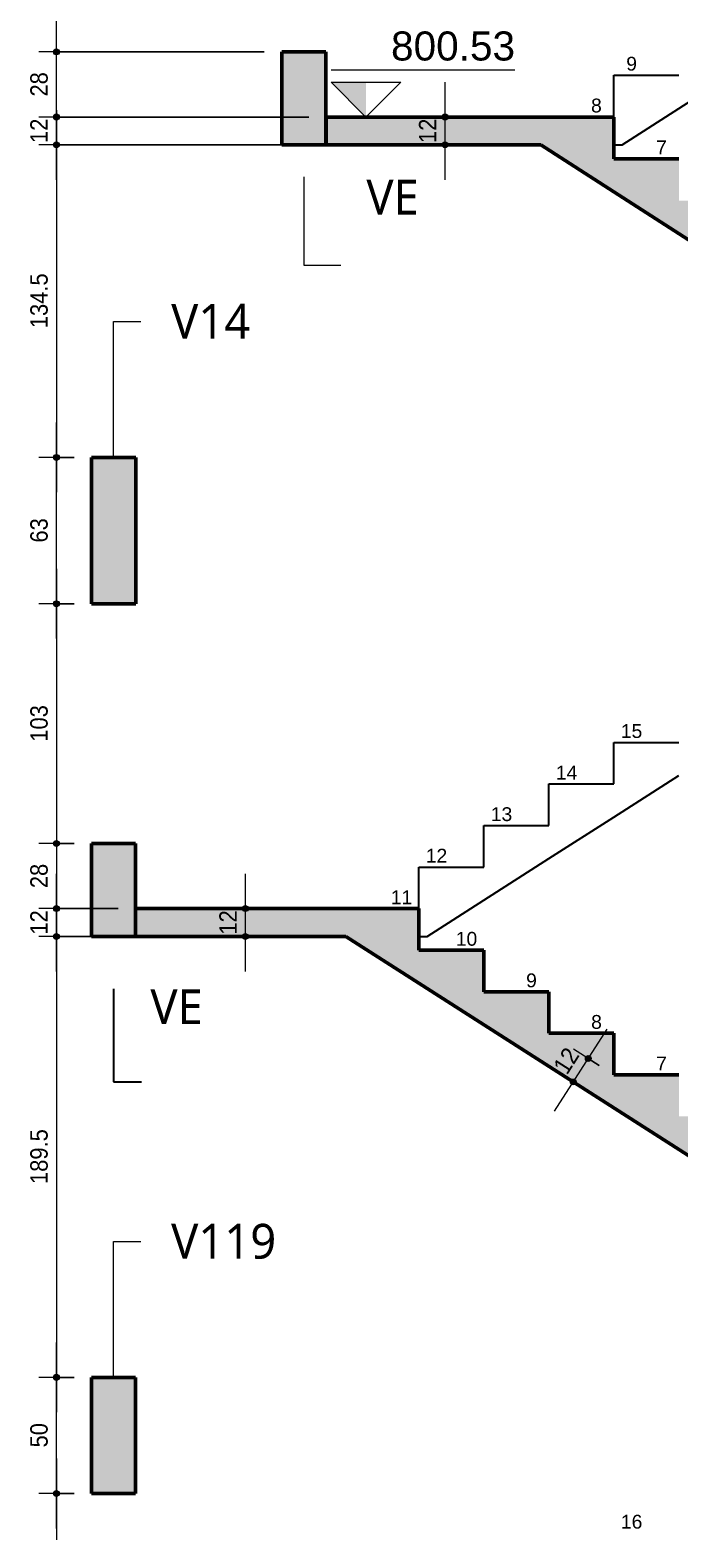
# Model space of a CAD drawing. Extents: x -875 to 3162, y 79010 to 88037.
# Drawn here: x 6 to 286, y 79444 to 80090 of the extents above; entities that cross this region are included whole.
import ezdxf

# ---------------------------------------------------------------- set-up
doc = ezdxf.new("R2010")
doc.units = 0
for name, color, linetype, lineweight in [('A-ANNO-DIMS', 7, 'Continuous', 9), ('A-ANNO-DIMS-50', 7, 'Continuous', 9), ('A-DETL-THIN', 7, 'Continuous', 25), ('G-ANNO-DIMS', 7, 'Continuous', 9), ('S-BEAM', 7, 'Continuous', 25), ('S-BEAM-IDEN', 7, 'Continuous', 9), ('S-STRS', 7, 'Continuous', 25), ('S-STRS-ANNO', 7, 'Continuous', 18)]:
    doc.layers.add(name, color=color, linetype=linetype, lineweight=lineweight)
doc.layers.add('A-DETL', color=7, linetype='Continuous', lineweight=18, true_color=0x00a600)
doc.styles.add('Arial', font='arial.ttf', dxfattribs={"height": 5.953125})
doc.styles.add('Arial_1', font='arial.ttf', dxfattribs={"width": 0.9, "height": 7.5})
doc.styles.add('Arial_2', font='arial.ttf', dxfattribs={"height": 12.5})
doc.styles.add('Gadugi_1', font='gadugi.ttf', dxfattribs={"height": 15})
doc.dimstyles.new('PED_1_5mm_ESQ', dxfattribs={"dimscale": 30.48, "dimtxt": 7.651945, "dimasz": 0.328084, "dimexe": 0.246063, "dimexo": 0.246063, "dimgap": 0.049213, "dimtad": 1, "dimdec": 1, "dimrnd": 0.5, "dimdsep": 46, "dimtxsty": 'Arial_1', "dimblk1": 'DOTSMALL', "dimblk2": 'DOTSMALL', "dimsah": 1, "dimcen": 0.09, "dimdle": 0.492126, "dimazin": 0, "dimtfac": 1, "dimtdec": 4, "dimtix": 1, "dimtmove": 0, "dimatfit": 3, "dimfxl": 1, "dimtvp": 1, "dimtolj": 1, "dimtzin": 0, "dimarcsym": 2})

# ---------------------------------------------------------------- blocks, each defined once
blk = doc.blocks.new('Elevações de ponto - SIMBOLO DE NÍVEL-CORTE-2219088-CT A 003 - CORTE D_1 ESCADA TÉRREO A 5PAV')
at = {"layer": 'G-ANNO-DIMS'}
blk.add_hatch(color=256, dxfattribs=at).paths.add_polyline_path([(-288.29, 79165), (-288.29, 79150), (-303.29, 79165)], flags=0)
for p, q in [((-224.1, 79170.1), (-303.29, 79170.1)), ((-288.29, 79150), (-303.29, 79165)), ((-303.29, 79165), (-273.29, 79165)), ((-273.29, 79165), (-288.29, 79150))]:
    blk.add_line(p, q, dxfattribs=at)
blk = doc.blocks.new('DIMBLOCK46-CT A 003 - CORTE D_1 ESCADA TÉRREO A 5PAV')
at = {"layer": 'A-ANNO-DIMS-50', "transparency": 16777216}
h = blk.add_hatch(color=256, dxfattribs=at)
edge = h.paths.add_edge_path(flags=0)
edge.add_arc((17.59, 79460), 1.25, 0, 360)
h = blk.add_hatch(color=256, dxfattribs=at)
edge = h.paths.add_edge_path(flags=0)
edge.add_arc((17.59, 79370.94), 1.25, 0, 360)
for p, q in [((17.59, 79475), (17.59, 79355.94)), ((25.22, 79460), (10.09, 79460)), ((17.59, 79460), (25.22, 79460)), ((44.22, 79370.94), (10.09, 79370.94)), ((17.59, 79370.94), (44.22, 79370.94))]:
    blk.add_line(p, q, dxfattribs=at)
for centre in [(17.59, 79460), (17.59, 79370.94)]:
    blk.add_circle(centre, 1.25, dxfattribs=at)
at = {"layer": 'A-ANNO-DIMS-50', "color": 0, "transparency": 16777216, "insert": (6.35, 79410.29), "char_height": 7.5, "width": 12.4315, "attachment_point": 1, "rotation": 90, "line_spacing_factor": 0.941778, "style": 'Arial_1'}
blk.add_mtext('89', dxfattribs=at)
blk = doc.blocks.new('_DotSmall')
at = {"color": 0, "linetype": 'ByBlock', "const_width": 0.5}
blk.add_lwpolyline([(-0.0625, 0, 1), (0.0625, 0, 1)], format="xyb", close=True, dxfattribs=at)
blk = doc.blocks.new('DIMBLOCK47-CT A 003 - CORTE D_1 ESCADA TÉRREO A 5PAV')
at = {"layer": 'A-ANNO-DIMS-50', "transparency": 16777216}
h = blk.add_hatch(color=256, dxfattribs=at)
edge = h.paths.add_edge_path(flags=0)
edge.add_arc((17.59, 79510), 1.25, 0, 360)
h = blk.add_hatch(color=256, dxfattribs=at)
edge = h.paths.add_edge_path(flags=0)
edge.add_arc((17.59, 79460), 1.25, 0, 360)
for p, q in [((17.59, 79445), (17.59, 79525)), ((25.22, 79510), (10.09, 79510)), ((17.59, 79510), (25.22, 79510)), ((25.22, 79460), (10.09, 79460)), ((17.59, 79460), (25.22, 79460))]:
    blk.add_line(p, q, dxfattribs=at)
for centre in [(17.59, 79510), (17.59, 79460)]:
    blk.add_circle(centre, 1.25, dxfattribs=at)
at = {"layer": 'A-ANNO-DIMS-50', "color": 0, "transparency": 16777216, "insert": (6.35, 79479.82), "char_height": 7.5, "width": 12.4315, "attachment_point": 1, "rotation": 90, "line_spacing_factor": 0.941778, "style": 'Arial_1'}
blk.add_mtext('50', dxfattribs=at)
blk = doc.blocks.new('DIMBLOCK48-CT A 003 - CORTE D_1 ESCADA TÉRREO A 5PAV')
at = {"layer": 'A-ANNO-DIMS-50', "transparency": 16777216}
h = blk.add_hatch(color=256, dxfattribs=at)
edge = h.paths.add_edge_path(flags=0)
edge.add_arc((17.59, 79699.75), 1.25, 0, 360)
h = blk.add_hatch(color=256, dxfattribs=at)
edge = h.paths.add_edge_path(flags=0)
edge.add_arc((17.59, 79510), 1.25, 0, 360)
for p, q in [((17.59, 79714.75), (17.59, 79495)), ((44.22, 79699.75), (10.09, 79699.75)), ((17.59, 79699.75), (44.22, 79699.75)), ((25.22, 79510), (10.09, 79510)), ((17.59, 79510), (25.22, 79510))]:
    blk.add_line(p, q, dxfattribs=at)
for centre in [(17.59, 79699.75), (17.59, 79510)]:
    blk.add_circle(centre, 1.25, dxfattribs=at)
at = {"layer": 'A-ANNO-DIMS-50', "color": 0, "transparency": 16777216, "insert": (6.35, 79593.22), "char_height": 7.5, "width": 27.9708, "attachment_point": 1, "rotation": 90, "line_spacing_factor": 0.941778, "style": 'Arial_1'}
blk.add_mtext('189.5', dxfattribs=at)
blk = doc.blocks.new('DIMBLOCK49-CT A 003 - CORTE D_1 ESCADA TÉRREO A 5PAV')
at = {"layer": 'A-ANNO-DIMS-50', "transparency": 16777216}
h = blk.add_hatch(color=256, dxfattribs=at)
edge = h.paths.add_edge_path(flags=0)
edge.add_arc((17.59, 79711.75), 1.25, 0, 360)
h = blk.add_hatch(color=256, dxfattribs=at)
edge = h.paths.add_edge_path(flags=0)
edge.add_arc((17.59, 79699.75), 1.25, 0, 360)
for p, q in [((17.59, 79684.75), (17.59, 79726.75)), ((44.22, 79711.75), (10.09, 79711.75)), ((17.59, 79711.75), (44.22, 79711.75)), ((44.22, 79699.75), (10.09, 79699.75)), ((17.59, 79699.75), (44.22, 79699.75))]:
    blk.add_line(p, q, dxfattribs=at)
for centre in [(17.59, 79711.75), (17.59, 79699.75)]:
    blk.add_circle(centre, 1.25, dxfattribs=at)
at = {"layer": 'A-ANNO-DIMS-50', "color": 0, "transparency": 16777216, "insert": (6.35, 79700.57), "char_height": 7.5, "width": 12.4315, "attachment_point": 1, "rotation": 90, "line_spacing_factor": 0.941778, "style": 'Arial_1'}
blk.add_mtext('12', dxfattribs=at)
blk = doc.blocks.new('DIMBLOCK50-CT A 003 - CORTE D_1 ESCADA TÉRREO A 5PAV')
at = {"layer": 'A-ANNO-DIMS-50', "transparency": 16777216}
h = blk.add_hatch(color=256, dxfattribs=at)
edge = h.paths.add_edge_path(flags=0)
edge.add_arc((17.59, 79843), 1.25, 0, 360)
h = blk.add_hatch(color=256, dxfattribs=at)
edge = h.paths.add_edge_path(flags=0)
edge.add_arc((17.59, 79739.75), 1.25, 0, 360)
for p, q in [((17.59, 79858), (17.59, 79739.75)), ((25.23, 79843), (10.09, 79843)), ((17.59, 79843), (25.23, 79843)), ((25.22, 79739.75), (10.09, 79739.75)), ((17.59, 79739.75), (25.22, 79739.75))]:
    blk.add_line(p, q, dxfattribs=at)
for centre in [(17.59, 79843), (17.59, 79739.75)]:
    blk.add_circle(centre, 1.25, dxfattribs=at)
at = {"layer": 'A-ANNO-DIMS-50', "color": 0, "transparency": 16777216, "insert": (6.35, 79783.61), "char_height": 7.5, "width": 18.6472, "attachment_point": 1, "rotation": 90, "line_spacing_factor": 0.941778, "style": 'Arial_1'}
blk.add_mtext('103', dxfattribs=at)
blk = doc.blocks.new('DIMBLOCK51-CT A 003 - CORTE D_1 ESCADA TÉRREO A 5PAV')
at = {"layer": 'A-ANNO-DIMS-50', "transparency": 16777216}
h = blk.add_hatch(color=256, dxfattribs=at)
edge = h.paths.add_edge_path(flags=0)
edge.add_arc((17.59, 79739.75), 1.25, 0, 360)
h = blk.add_hatch(color=256, dxfattribs=at)
edge = h.paths.add_edge_path(flags=0)
edge.add_arc((17.59, 79711.75), 1.25, 0, 360)
for p, q in [((25.22, 79739.75), (10.09, 79739.75)), ((17.59, 79739.75), (17.59, 79696.75)), ((17.59, 79739.75), (25.22, 79739.75)), ((44.22, 79711.75), (10.09, 79711.75)), ((17.59, 79711.75), (44.22, 79711.75))]:
    blk.add_line(p, q, dxfattribs=at)
for centre in [(17.59, 79739.75), (17.59, 79711.75)]:
    blk.add_circle(centre, 1.25, dxfattribs=at)
at = {"layer": 'A-ANNO-DIMS-50', "color": 0, "transparency": 16777216, "insert": (6.35, 79720.57), "char_height": 7.5, "width": 12.4315, "attachment_point": 1, "rotation": 90, "line_spacing_factor": 0.941778, "style": 'Arial_1'}
blk.add_mtext('28', dxfattribs=at)
blk = doc.blocks.new('DIMBLOCK52-CT A 003 - CORTE D_1 ESCADA TÉRREO A 5PAV')
at = {"layer": 'A-ANNO-DIMS-50', "transparency": 16777216}
h = blk.add_hatch(color=256, dxfattribs=at)
edge = h.paths.add_edge_path(flags=0)
edge.add_arc((17.59, 79906), 1.25, 0, 360)
h = blk.add_hatch(color=256, dxfattribs=at)
edge = h.paths.add_edge_path(flags=0)
edge.add_arc((17.59, 79843), 1.25, 0, 360)
for p, q in [((17.59, 79828), (17.59, 79921)), ((25.23, 79906), (10.09, 79906)), ((17.59, 79906), (25.23, 79906)), ((25.23, 79843), (10.09, 79843)), ((17.59, 79843), (25.23, 79843))]:
    blk.add_line(p, q, dxfattribs=at)
for centre in [(17.59, 79906), (17.59, 79843)]:
    blk.add_circle(centre, 1.25, dxfattribs=at)
at = {"layer": 'A-ANNO-DIMS-50', "color": 0, "transparency": 16777216, "insert": (6.35, 79869.32), "char_height": 7.5, "width": 12.4315, "attachment_point": 1, "rotation": 90, "line_spacing_factor": 0.941778, "style": 'Arial_1'}
blk.add_mtext('63', dxfattribs=at)
blk = doc.blocks.new('DIMBLOCK53-CT A 003 - CORTE D_1 ESCADA TÉRREO A 5PAV')
at = {"layer": 'A-ANNO-DIMS-50', "transparency": 16777216}
h = blk.add_hatch(color=256, dxfattribs=at)
edge = h.paths.add_edge_path(flags=0)
edge.add_arc((17.59, 80040.5), 1.25, 0, 360)
h = blk.add_hatch(color=256, dxfattribs=at)
edge = h.paths.add_edge_path(flags=0)
edge.add_arc((17.59, 79906), 1.25, 0, 360)
for p, q in [((17.59, 80055.5), (17.59, 79891)), ((126.22, 80040.5), (10.09, 80040.5)), ((17.59, 80040.5), (126.22, 80040.5)), ((25.23, 79906), (10.09, 79906)), ((17.59, 79906), (25.23, 79906))]:
    blk.add_line(p, q, dxfattribs=at)
for centre in [(17.59, 80040.5), (17.59, 79906)]:
    blk.add_circle(centre, 1.25, dxfattribs=at)
at = {"layer": 'A-ANNO-DIMS-50', "color": 0, "transparency": 16777216, "insert": (6.35, 79961.6), "char_height": 7.5, "width": 27.9708, "attachment_point": 1, "rotation": 90, "line_spacing_factor": 0.941778, "style": 'Arial_1'}
blk.add_mtext('134.5', dxfattribs=at)
blk = doc.blocks.new('DIMBLOCK54-CT A 003 - CORTE D_1 ESCADA TÉRREO A 5PAV')
at = {"layer": 'A-ANNO-DIMS-50', "transparency": 16777216}
h = blk.add_hatch(color=256, dxfattribs=at)
edge = h.paths.add_edge_path(flags=0)
edge.add_arc((17.59, 80052.5), 1.25, 0, 360)
h = blk.add_hatch(color=256, dxfattribs=at)
edge = h.paths.add_edge_path(flags=0)
edge.add_arc((17.59, 80040.5), 1.25, 0, 360)
for p, q in [((126.22, 80052.5), (10.09, 80052.5)), ((17.59, 80025.5), (17.59, 80052.5)), ((17.59, 80052.5), (126.22, 80052.5)), ((126.22, 80040.5), (10.09, 80040.5)), ((17.59, 80040.5), (126.22, 80040.5))]:
    blk.add_line(p, q, dxfattribs=at)
for centre in [(17.59, 80052.5), (17.59, 80040.5)]:
    blk.add_circle(centre, 1.25, dxfattribs=at)
at = {"layer": 'A-ANNO-DIMS-50', "color": 0, "transparency": 16777216, "insert": (6.35, 80041.32), "char_height": 7.5, "width": 12.4315, "attachment_point": 1, "rotation": 90, "line_spacing_factor": 0.941778, "style": 'Arial_1'}
blk.add_mtext('12', dxfattribs=at)
blk = doc.blocks.new('DIMBLOCK55-CT A 003 - CORTE D_1 ESCADA TÉRREO A 5PAV')
at = {"layer": 'A-ANNO-DIMS-50', "transparency": 16777216}
h = blk.add_hatch(color=256, dxfattribs=at)
edge = h.paths.add_edge_path(flags=0)
edge.add_arc((17.59, 80080.5), 1.25, 0, 360)
h = blk.add_hatch(color=256, dxfattribs=at)
edge = h.paths.add_edge_path(flags=0)
edge.add_arc((17.59, 80052.5), 1.25, 0, 360)
for p, q in [((107.1, 80080.5), (10.09, 80080.5)), ((17.59, 80052.5), (17.59, 80080.5)), ((17.59, 80080.5), (107.1, 80080.5)), ((126.22, 80052.5), (10.09, 80052.5)), ((17.59, 80052.5), (126.22, 80052.5))]:
    blk.add_line(p, q, dxfattribs=at)
for centre in [(17.59, 80080.5), (17.59, 80052.5)]:
    blk.add_circle(centre, 1.25, dxfattribs=at)
at = {"layer": 'A-ANNO-DIMS-50', "color": 0, "transparency": 16777216, "insert": (6.35, 80061.32), "char_height": 7.5, "width": 12.4315, "attachment_point": 1, "rotation": 90, "line_spacing_factor": 0.941778, "style": 'Arial_1'}
blk.add_mtext('28', dxfattribs=at)
blk = doc.blocks.new('DIMBLOCK56-CT A 003 - CORTE D_1 ESCADA TÉRREO A 5PAV')
at = {"layer": 'A-ANNO-DIMS-50', "transparency": 16777216}
h = blk.add_hatch(color=256, dxfattribs=at)
edge = h.paths.add_edge_path(flags=0)
edge.add_arc((17.59, 80131), 1.25, 0, 360)
h = blk.add_hatch(color=256, dxfattribs=at)
edge = h.paths.add_edge_path(flags=0)
edge.add_arc((17.59, 80080.5), 1.25, 0, 360)
for p, q in [((107.22, 80131), (10.09, 80131)), ((17.59, 80080.5), (17.59, 80131)), ((17.59, 80131), (107.22, 80131)), ((107.1, 80080.5), (10.09, 80080.5)), ((17.59, 80080.5), (107.1, 80080.5))]:
    blk.add_line(p, q, dxfattribs=at)
for centre in [(17.59, 80131), (17.59, 80080.5)]:
    blk.add_circle(centre, 1.25, dxfattribs=at)
at = {"layer": 'A-ANNO-DIMS-50', "color": 0, "transparency": 16777216, "insert": (6.35, 80096.69), "char_height": 7.5, "width": 21.7551, "attachment_point": 1, "rotation": 90, "line_spacing_factor": 0.941778, "style": 'Arial_1'}
blk.add_mtext('50.5', dxfattribs=at)
blk = doc.blocks.new('DIMBLOCK111-CT A 003 - CORTE D_1 ESCADA TÉRREO A 5PAV')
at = {"layer": 'A-ANNO-DIMS-50', "transparency": 16777216}
h = blk.add_hatch(color=256, dxfattribs=at)
edge = h.paths.add_edge_path(flags=0)
edge.add_arc((246.61, 79647.27), 1.25, 0, 360)
h = blk.add_hatch(color=256, dxfattribs=at)
edge = h.paths.add_edge_path(flags=0)
edge.add_arc((240.15, 79637.16), 1.25, 0, 360)
for p, q in [((232.07, 79624.52), (254.68, 79659.91)), ((251.34, 79644.24), (240.29, 79651.31)), ((246.61, 79647.27), (251.34, 79644.24)), ((244.98, 79634.07), (233.83, 79641.19)), ((240.15, 79637.16), (244.98, 79634.07))]:
    blk.add_line(p, q, dxfattribs=at)
for centre in [(246.61, 79647.27), (240.15, 79637.16)]:
    blk.add_circle(centre, 1.25, dxfattribs=at)
at = {"layer": 'A-ANNO-DIMS-50', "color": 0, "transparency": 16777216, "insert": (231.12, 79643.9), "char_height": 7.5, "width": 12.4315, "attachment_point": 1, "rotation": 57.42988, "line_spacing_factor": 0.941778, "style": 'Arial_1'}
blk.add_mtext('12', dxfattribs=at)
blk = doc.blocks.new('DIMBLOCK112-CT A 003 - CORTE D_1 ESCADA TÉRREO A 5PAV')
at = {"layer": 'A-ANNO-DIMS-50', "transparency": 16777216}
h = blk.add_hatch(color=256, dxfattribs=at)
edge = h.paths.add_edge_path(flags=0)
edge.add_arc((98.98, 79711.75), 1.25, 0, 360)
h = blk.add_hatch(color=256, dxfattribs=at)
edge = h.paths.add_edge_path(flags=0)
edge.add_arc((98.98, 79699.75), 1.25, 0, 360)
for p, q in [((98.98, 79684.75), (98.98, 79726.75)), ((104.71, 79711.75), (91.48, 79711.75)), ((98.98, 79711.75), (104.71, 79711.75)), ((104.71, 79699.75), (91.48, 79699.75)), ((98.98, 79699.75), (104.71, 79699.75))]:
    blk.add_line(p, q, dxfattribs=at)
for centre in [(98.98, 79711.75), (98.98, 79699.75)]:
    blk.add_circle(centre, 1.25, dxfattribs=at)
at = {"layer": 'A-ANNO-DIMS-50', "color": 0, "transparency": 16777216, "insert": (87.75, 79700.57), "char_height": 7.5, "width": 12.4315, "attachment_point": 1, "rotation": 90, "line_spacing_factor": 0.941778, "style": 'Arial_1'}
blk.add_mtext('12', dxfattribs=at)
blk = doc.blocks.new('DIMBLOCK114-CT A 003 - CORTE D_1 ESCADA TÉRREO A 5PAV')
at = {"layer": 'A-ANNO-DIMS-50', "transparency": 16777216}
h = blk.add_hatch(color=256, dxfattribs=at)
edge = h.paths.add_edge_path(flags=0)
edge.add_arc((184.94, 80052.5), 1.25, 0, 360)
h = blk.add_hatch(color=256, dxfattribs=at)
edge = h.paths.add_edge_path(flags=0)
edge.add_arc((184.94, 80040.5), 1.25, 0, 360)
for p, q in [((184.94, 80025.5), (184.94, 80067.5)), ((190.67, 80052.5), (177.44, 80052.5)), ((184.94, 80052.5), (190.67, 80052.5)), ((190.67, 80040.5), (177.44, 80040.5)), ((184.94, 80040.5), (190.67, 80040.5))]:
    blk.add_line(p, q, dxfattribs=at)
for centre in [(184.94, 80052.5), (184.94, 80040.5)]:
    blk.add_circle(centre, 1.25, dxfattribs=at)
at = {"layer": 'A-ANNO-DIMS-50', "color": 0, "transparency": 16777216, "insert": (173.71, 80041.32), "char_height": 7.5, "width": 12.4315, "attachment_point": 1, "rotation": 90, "line_spacing_factor": 0.941778, "style": 'Arial_1'}
blk.add_mtext('12', dxfattribs=at)

msp = doc.modelspace()

# ---------------------------------------------------------------- hatches: boundary and pattern name
at = {"layer": 'S-BEAM', "true_color": 0xa6a6a6}
for points in [[(114.6, 80040.5), (133.6, 80040.5), (133.6, 80080.5), (114.6, 80080.5), (114.6, 80052.5)], [(51.73, 79843), (51.73, 79906), (32.73, 79906), (32.73, 79843)], [(32.72, 79699.75), (51.72, 79699.75), (51.72, 79739.75), (32.72, 79739.75), (32.72, 79711.75)], [(51.72, 79460), (51.72, 79510), (32.72, 79510), (32.72, 79460)]]:
    msp.add_hatch(color=253, dxfattribs=at).paths.add_polyline_path(points, flags=0)
at = {"layer": 'S-STRS', "true_color": 0xa6a6a6}
for points in [[(257.66, 80020.23), (257.66, 80052.5), (133.72, 80052.5), (133.72, 80040.5), (226.14, 80040.5)], [(453.66, 79894.23), (453.66, 79926.5), (425.66, 79926.5), (425.66, 79944.5), (397.66, 79944.5), (397.66, 79962.5), (369.66, 79962.5), (369.66, 79980.5), (341.66, 79980.5), (341.66, 79998.5), (313.66, 79998.5), (313.66, 80016.5), (285.66, 80016.5), (285.66, 80034.5), (257.66, 80034.5), (257.66, 80020.23), (384.49, 79938.7)], [(173.66, 79679.63), (173.66, 79711.75), (51.72, 79711.75), (51.72, 79699.75), (142.16, 79699.75)], [(453.66, 79500.76), (453.66, 79532.89), (425.66, 79532.89), (425.66, 79550.78), (397.66, 79550.78), (397.66, 79568.66), (369.66, 79568.66), (369.66, 79586.55), (341.66, 79586.55), (341.66, 79604.43), (313.66, 79604.43), (313.66, 79622.32), (285.66, 79622.32), (285.66, 79640.21), (257.66, 79640.21), (257.66, 79658.09), (229.66, 79658.09), (229.66, 79675.98), (201.66, 79675.98), (201.66, 79693.87), (173.66, 79693.87), (173.66, 79679.63), (439.2, 79510)]]:
    msp.add_hatch(color=253, dxfattribs=at).paths.add_polyline_path(points, flags=0)

# ---------------------------------------------------------------- linework, layer by layer
at = {"layer": 'A-DETL', "color": 7, "lineweight": 9}
for p, q in [((124.1, 80026.71), (124.1, 79988.71)), ((124.1, 79988.71), (140.1, 79988.71))]:
    msp.add_line(p, q, dxfattribs=at)
at = {"layer": 'A-DETL-THIN'}
for p, q in [((42.22, 79677.21), (42.22, 79637.21)), ((42.22, 79637.21), (54.22, 79637.21))]:
    msp.add_line(p, q, dxfattribs=at)
at = {"layer": 'S-BEAM', "lineweight": 50}
for p, q in [((133.6, 80080.5), (114.6, 80080.5)), ((114.6, 80080.5), (114.6, 80040.5)), ((133.6, 80040.5), (133.6, 80080.5)), ((114.6, 80040.5), (133.6, 80040.5)), ((51.73, 79906), (32.73, 79906)), ((32.73, 79906), (32.73, 79843)), ((51.73, 79843), (51.73, 79906)), ((32.73, 79843), (51.73, 79843)), ((51.72, 79739.75), (32.72, 79739.75)), ((32.72, 79739.75), (32.72, 79699.75)), ((51.72, 79699.75), (51.72, 79739.75)), ((32.72, 79699.75), (51.72, 79699.75)), ((51.72, 79510), (32.72, 79510)), ((32.72, 79510), (32.72, 79460)), ((51.72, 79460), (51.72, 79510)), ((32.72, 79460), (51.72, 79460))]:
    msp.add_line(p, q, dxfattribs=at)
at = {"layer": 'S-BEAM-IDEN'}
for p, q in [((42.23, 79964.53), (54.01, 79964.53)), ((42.23, 79906), (42.23, 79964.53)), ((42.22, 79568.53), (54, 79568.53)), ((42.22, 79510), (42.22, 79568.53))]:
    msp.add_line(p, q, dxfattribs=at)
at = {"layer": 'S-STRS'}
for p, q in [((257.66, 80070.5), (261.19, 80070.5)), ((257.66, 80052.5), (257.66, 80070.5)), ((261.19, 80070.5), (285.66, 80070.5)), ((285.66, 80056.23), (313.66, 80074.23)), ((261.19, 80040.5), (285.66, 80056.23)), ((257.66, 80040.5), (261.19, 80040.5)), ((257.66, 79783.3), (285.66, 79783.3)), ((257.66, 79765.41), (257.66, 79783.3)), ((229.66, 79765.41), (257.66, 79765.41)), ((229.66, 79747.52), (229.66, 79765.41)), ((257.66, 79751.17), (285.66, 79769.06)), ((201.66, 79747.52), (229.66, 79747.52)), ((201.66, 79729.64), (201.66, 79747.52)), ((229.66, 79733.28), (257.66, 79751.17)), ((201.66, 79715.4), (229.66, 79733.28)), ((173.66, 79729.64), (177.17, 79729.64)), ((173.66, 79711.75), (173.66, 79729.64)), ((177.17, 79729.64), (201.66, 79729.64)), ((177.17, 79699.75), (201.66, 79715.4)), ((173.66, 79699.75), (177.17, 79699.75))]:
    msp.add_line(p, q, dxfattribs=at)
at = {"layer": 'S-STRS', "lineweight": 50}
for p, q in [((257.66, 80052.5), (133.72, 80052.5)), ((133.72, 80052.5), (133.72, 80040.5)), ((257.66, 80034.5), (257.66, 80052.5)), ((133.72, 80040.5), (226.14, 80040.5)), ((226.14, 80040.5), (257.66, 80020.23)), ((285.66, 80034.5), (257.66, 80034.5)), ((257.66, 80020.23), (453.66, 79894.23)), ((173.66, 79711.75), (51.72, 79711.75)), ((51.72, 79711.75), (51.72, 79699.75)), ((173.66, 79693.87), (173.66, 79711.75)), ((51.72, 79699.75), (142.16, 79699.75)), ((142.16, 79699.75), (173.66, 79679.63)), ((201.66, 79693.87), (173.66, 79693.87)), ((201.66, 79675.98), (201.66, 79693.87)), ((173.66, 79679.63), (431.37, 79515)), ((229.66, 79675.98), (201.66, 79675.98)), ((229.66, 79658.09), (229.66, 79675.98)), ((257.66, 79658.09), (229.66, 79658.09)), ((257.66, 79640.21), (257.66, 79658.09)), ((285.66, 79640.21), (257.66, 79640.21))]:
    msp.add_line(p, q, dxfattribs=at)

# ---------------------------------------------------------------- block references
at = {"layer": 'G-ANNO-DIMS'}
msp.add_blockref('Elevações de ponto - SIMBOLO DE NÍVEL-CORTE-2219088-CT A 003 - CORTE D_1 ESCADA TÉRREO A 5PAV', (439.13, 902.5), dxfattribs=at)

# ---------------------------------------------------------------- texts
at = {"layer": 'G-ANNO-DIMS', "insert": (161.68, 80089.32), "char_height": 12.5, "width": 63.9697, "attachment_point": 1, "line_spacing_factor": 0.941778, "style": 'Arial_2'}
msp.add_mtext('800.53', dxfattribs=at)
at = {"layer": 'S-BEAM-IDEN', "char_height": 15, "attachment_point": 1, "style": 'Gadugi_1'}
for s, insert, width in [('VE', (151.06, 80025.53), 28.8607), ('V14', (67.01, 79972.08), 44.0928), ('VE', (58.05, 79677.02), 28.8607), ('V119', (67, 79576.08), 58.1223)]:
    msp.add_mtext(s, dxfattribs=dict(at, insert=insert, width=width))
at = {"layer": 'S-STRS-ANNO', "attachment_point": 1, "line_spacing_factor": 0.941778, "style": 'Arial'}
for s, insert, char_height, width in [('9', (262.95, 80078.42), 5.95, 5.4944), ('8', (247.8, 80060.42), 5.95, 5.4944), ('7', (275.8, 80042.42), 5.95, 5.4944), ('15', (260.62, 79791.17), 5.953, 10.9888), ('14', (232.62, 79773.28), 5.953, 10.9888), ('13', (204.62, 79755.4), 5.953, 10.9888), ('12', (176.62, 79737.51), 5.953, 10.9888), ('11', (161.55, 79719.62), 5.953, 10.9888), ('10', (189.55, 79701.74), 5.953, 10.9888), ('9', (219.84, 79683.85), 5.95, 5.4944), ('8', (247.84, 79665.96), 5.95, 5.4944), ('7', (275.84, 79648.08), 5.95, 5.4944), ('16', (260.65, 79450.84), 5.953, 10.9888)]:
    msp.add_mtext(s, dxfattribs=dict(at, insert=insert, char_height=char_height, width=width))

# ---------------------------------------------------------------- dimensions: what is measured, and where the dimension line sits
at = {"layer": 'A-ANNO-DIMS'}
for base, p1, p2, angle, override, picture, middle in [((17.59, 80131), (114.6, 80080.5), (114.72, 80131), 90, {"dimpost": '<>', "dimfxl": 50.500148}, 'DIMBLOCK56-CT A 003 - CORTE D_1 ESCADA TÉRREO A 5PAV', (12.26, 80105.75)), ((17.59, 80080.5), (133.72, 80052.5), (114.6, 80080.5), 90, {"dimpost": '<>', "dimfxl": 33.9066}, 'DIMBLOCK55-CT A 003 - CORTE D_1 ESCADA TÉRREO A 5PAV', (12.26, 80066.5)), ((184.94, 80052.5), (183.17, 80040.5), (183.17, 80052.5), 90, {"dimpost": '<>', "dimfxl": 12}, 'DIMBLOCK114-CT A 003 - CORTE D_1 ESCADA TÉRREO A 5PAV', (179.68, 80046.5)), ((17.59, 79906), (133.72, 80040.5), (32.73, 79906), 90, {"dimpost": '<>', "dimfxl": 168.190916}, 'DIMBLOCK53-CT A 003 - CORTE D_1 ESCADA TÉRREO A 5PAV', (12.25, 79973.25)), ((17.59, 80052.5), (133.72, 80040.5), (133.72, 80052.5), 90, {"dimpost": '<>', "dimfxl": 12}, 'DIMBLOCK54-CT A 003 - CORTE D_1 ESCADA TÉRREO A 5PAV', (12.32, 80046.5)), ((17.59, 79906), (32.73, 79843), (32.73, 79906), 90, {"dimpost": '<>', "dimfxl": 63}, 'DIMBLOCK52-CT A 003 - CORTE D_1 ESCADA TÉRREO A 5PAV', (12.25, 79874.5)), ((17.5865, 79739.752), (32.7324, 79843), (32.7173, 79739.752), 90, {"dimpost": '<>', "dimfxl": 103.248001}, 'DIMBLOCK50-CT A 003 - CORTE D_1 ESCADA TÉRREO A 5PAV', (12.2546, 79791.376)), ((17.59, 79711.75), (32.72, 79739.75), (51.72, 79711.75), 90, {"dimpost": '<>', "dimfxl": 33.83793}, 'DIMBLOCK51-CT A 003 - CORTE D_1 ESCADA TÉRREO A 5PAV', (12.26, 79725.75)), ((17.59, 79711.75), (51.72, 79699.75), (51.72, 79711.75), 90, {"dimpost": '<>', "dimfxl": 12}, 'DIMBLOCK49-CT A 003 - CORTE D_1 ESCADA TÉRREO A 5PAV', (12.32, 79705.75)), ((98.98, 79711.75), (97.21, 79699.75), (97.21, 79711.75), 90, {"dimpost": '<>', "dimfxl": 12}, 'DIMBLOCK112-CT A 003 - CORTE D_1 ESCADA TÉRREO A 5PAV', (93.72, 79705.75)), ((17.5865, 79510.004), (51.7175, 79699.752), (32.7172, 79510.004), 90, {"dimpost": '<>', "dimfxl": 190.696915}, 'DIMBLOCK48-CT A 003 - CORTE D_1 ESCADA TÉRREO A 5PAV', (12.2572, 79604.878)), ((246.61, 79647.27), (238.66, 79638.11), (257.66, 79640.21), 57.42988, {"dimpost": '<>', "dimfxl": 19.120265}, 'DIMBLOCK111-CT A 003 - CORTE D_1 ESCADA TÉRREO A 5PAV', (238.94, 79645.05)), ((17.59, 79510), (32.72, 79460), (32.72, 79510), 90, {"dimpost": '<>', "dimfxl": 50}, 'DIMBLOCK47-CT A 003 - CORTE D_1 ESCADA TÉRREO A 5PAV', (12.26, 79485)), ((17.59, 79370.94), (32.72, 79460), (51.72, 79370.94), 90, {"dimpost": '<>', "dimfxl": 91.065402}, 'DIMBLOCK46-CT A 003 - CORTE D_1 ESCADA TÉRREO A 5PAV', (12.26, 79415.47))]:
    dim = msp.add_linear_dim(base=base, p1=p1, p2=p2, angle=angle, dimstyle='PED_1_5mm_ESQ', override=override, dxfattribs=at)
    dim.commit()
    dim.dimension.update_dxf_attribs({"geometry": picture, "text_midpoint": middle})

doc.saveas('drawing.dxf')
